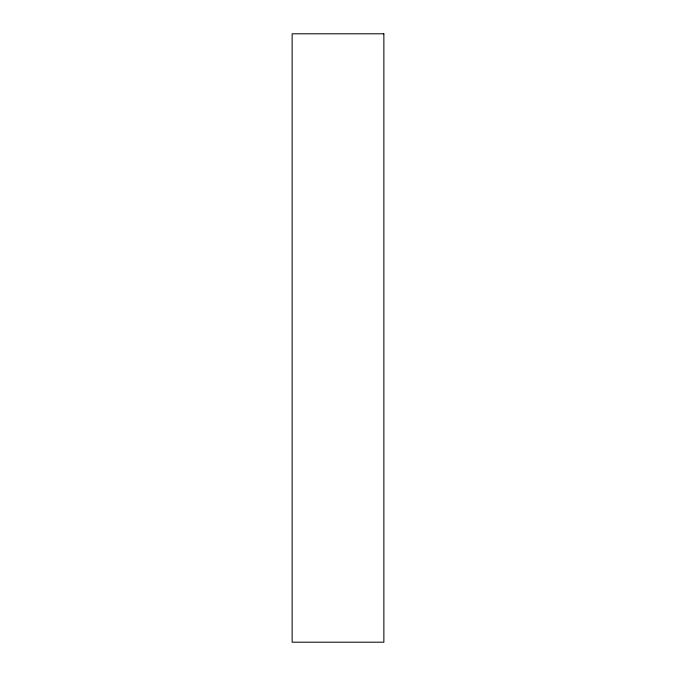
<?xml version="1.0" encoding="UTF-8"?>
<svg xmlns="http://www.w3.org/2000/svg" width="676" height="676" viewBox="0 0 676 676"><rect width="100%" height="100%" fill="white"/><g stroke="black" fill="none" stroke-linecap="round" stroke-linejoin="round"><path stroke-width="1.01" d="M383.867 33.8L292.133 33.8L292.133 642.2L383.867 642.2L383.867 33.8"/></g></svg>
